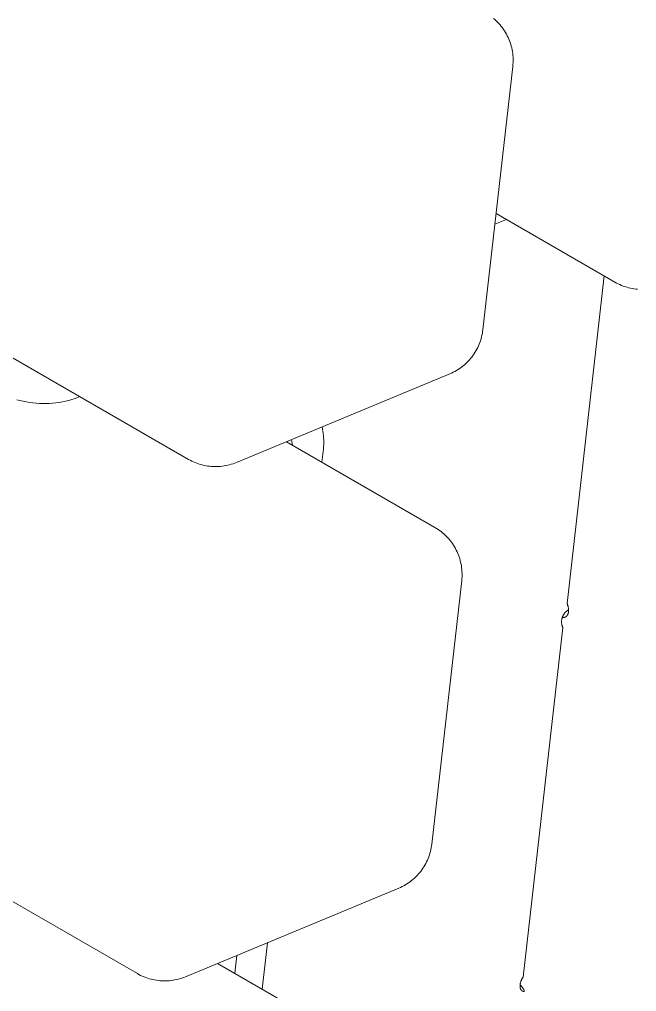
# Model space of a CAD drawing. Header units: inches. Extents: x -6 to 177, y -6 to 113.
# Drawn here: x 171.907 to 174.141, y 98.402 to 101.922 of the extents above; entities that cross this region are included whole.
import ezdxf

# ---------------------------------------------------------------- set-up
doc = ezdxf.new("R2010")
doc.units = ezdxf.units.IN
doc.layers.add('ZANO_R', color=7, linetype='Continuous', lineweight=0)

msp = doc.modelspace()

# ---------------------------------------------------------------- linework, layer by layer
at = {"layer": 'ZANO_R'}
for p, q in [((172.51875, 100.32946), (164.33588, 105.05384)), ((172.33388, 98.46719), (164.15101, 103.19157)), ((173.62331, 101.926), (173.6284, 101.92161)), ((173.6284, 101.92161), (173.63333, 101.91706)), ((173.63333, 101.91706), (173.63811, 101.91234)), ((173.63811, 101.91234), (173.64272, 101.90745)), ((173.64272, 101.90745), (173.64717, 101.90242)), ((173.64717, 101.90242), (173.65144, 101.89723)), ((173.65144, 101.89723), (173.65553, 101.8919)), ((173.65553, 101.8919), (173.65944, 101.88644)), ((173.65944, 101.88644), (173.66315, 101.88085)), ((173.66315, 101.88085), (173.66668, 101.87513)), ((173.66668, 101.87513), (173.67001, 101.86929)), ((173.67001, 101.86929), (173.67313, 101.86335)), ((173.67313, 101.86335), (173.67605, 101.8573)), ((173.67605, 101.8573), (173.67877, 101.85116)), ((173.67877, 101.85116), (173.68127, 101.84492)), ((173.68127, 101.84492), (173.68356, 101.83861)), ((173.68356, 101.83861), (173.68563, 101.83222)), ((173.68563, 101.83222), (173.68749, 101.82576)), ((173.68749, 101.82576), (173.68912, 101.81925)), ((173.68912, 101.81925), (173.69053, 101.81268)), ((173.69053, 101.81268), (173.69171, 101.80607)), ((173.69171, 101.80607), (173.69267, 101.79942)), ((173.69267, 101.79942), (173.6934, 101.79274)), ((173.6934, 101.79274), (173.6939, 101.78604)), ((173.6939, 101.78604), (173.69417, 101.77933)), ((173.69421, 101.77262), (173.69403, 101.7659)), ((173.69417, 101.77933), (173.69421, 101.77262)), ((173.69297, 101.75251), (173.58482, 100.79861)), ((173.69362, 101.7592), (173.69297, 101.75251)), ((173.69403, 101.7659), (173.69362, 101.7592)), ((174.06279, 100.97114), (173.63255, 101.21955)), ((173.6697, 101.1981), (173.62816, 101.18083)), ((174.02405, 100.99351), (173.88952, 99.80701)), ((174.06864, 100.9679), (174.06279, 100.97114)), ((174.0746, 100.96485), (174.06864, 100.9679)), ((174.08065, 100.96201), (174.0746, 100.96485)), ((174.0868, 100.95938), (174.08065, 100.96201)), ((174.09304, 100.95695), (174.0868, 100.95938)), ((174.09935, 100.95474), (174.09304, 100.95695)), ((174.10574, 100.95275), (174.09935, 100.95474)), ((174.11219, 100.95097), (174.10574, 100.95275)), ((174.11869, 100.94942), (174.11219, 100.95097)), ((174.12525, 100.94808), (174.11869, 100.94942)), ((174.13184, 100.94697), (174.12525, 100.94808)), ((174.13847, 100.94609), (174.13184, 100.94697)), ((174.14513, 100.94543), (174.13847, 100.94609)), ((173.58284, 100.78525), (173.5815, 100.77862)), ((173.58394, 100.79191), (173.58284, 100.78525)), ((173.58482, 100.79861), (173.58394, 100.79191)), ((173.57392, 100.7527), (173.57148, 100.7464)), ((173.57615, 100.75908), (173.57392, 100.7527)), ((173.57816, 100.76553), (173.57615, 100.75908)), ((173.57994, 100.77205), (173.57816, 100.76553)), ((173.5815, 100.77862), (173.57994, 100.77205)), ((173.5561, 100.71637), (173.55241, 100.7107)), ((173.55958, 100.72216), (173.5561, 100.71637)), ((173.56287, 100.72806), (173.55958, 100.72216)), ((173.56595, 100.73408), (173.56287, 100.72806)), ((173.56882, 100.74019), (173.56595, 100.73408)), ((173.57148, 100.7464), (173.56882, 100.74019)), ((173.52645, 100.67965), (173.52153, 100.67503)), ((173.53122, 100.68445), (173.52645, 100.67965)), ((173.53581, 100.6894), (173.53122, 100.68445)), ((173.54023, 100.69451), (173.53581, 100.6894)), ((173.54448, 100.69977), (173.54023, 100.69451)), ((173.54854, 100.70517), (173.54448, 100.69977)), ((173.55241, 100.7107), (173.54854, 100.70517)), ((173.47705, 100.64461), (173.47095, 100.6417)), ((173.48304, 100.64773), (173.47705, 100.64461)), ((173.48893, 100.65105), (173.48304, 100.64773)), ((173.49469, 100.65457), (173.48893, 100.65105)), ((173.50033, 100.65829), (173.49469, 100.65457)), ((173.50585, 100.6622), (173.50033, 100.65829)), ((173.51122, 100.66629), (173.50585, 100.6622)), ((173.51645, 100.67057), (173.51122, 100.66629)), ((173.52153, 100.67503), (173.51645, 100.67057)), ((173.46476, 100.639), (172.69273, 100.31815)), ((173.47095, 100.6417), (173.46476, 100.639)), ((171.90879, 100.54233), (171.89731, 100.54548)), ((171.92037, 100.53956), (171.90879, 100.54233)), ((171.93203, 100.53719), (171.92037, 100.53956)), ((171.94377, 100.53521), (171.93203, 100.53719)), ((172.06224, 100.5373), (172.0505, 100.5353)), ((172.0739, 100.5397), (172.06224, 100.5373)), ((172.08547, 100.54248), (172.0739, 100.5397)), ((172.09694, 100.54565), (172.08547, 100.54248)), ((172.1083, 100.5492), (172.09694, 100.54565)), ((172.12565, 100.55641), (172.1083, 100.5492)), ((171.95557, 100.53363), (171.94377, 100.53521)), ((171.96741, 100.53244), (171.95557, 100.53363)), ((171.97929, 100.53165), (171.96741, 100.53244)), ((171.99119, 100.53126), (171.97929, 100.53165)), ((172.00309, 100.53127), (171.99119, 100.53126)), ((172.01499, 100.53168), (172.00309, 100.53127)), ((172.02686, 100.53249), (172.01499, 100.53168)), ((172.03871, 100.5337), (172.02686, 100.53249)), ((172.0505, 100.5353), (172.03871, 100.5337)), ((173.00248, 100.44688), (173.00412, 100.43908)), ((173.00412, 100.43908), (173.0055, 100.43124)), ((173.0055, 100.43124), (173.00663, 100.42335)), ((172.89219, 100.40105), (172.8936, 100.39415)), ((173.00663, 100.42335), (173.0075, 100.41543)), ((173.0075, 100.41543), (173.00811, 100.40748)), ((173.00811, 100.40748), (173.00846, 100.39953)), ((173.00846, 100.39953), (173.00856, 100.39156)), ((172.87342, 100.39324), (173.41092, 100.08292)), ((172.8936, 100.39415), (172.89484, 100.38722)), ((172.89484, 100.38722), (172.8959, 100.38026)), ((173.00728, 100.3677), (173.00178, 100.31914)), ((173.00797, 100.37564), (173.00728, 100.3677)), ((173.00839, 100.38359), (173.00797, 100.37564)), ((173.00856, 100.39156), (173.00839, 100.38359)), ((172.5246, 100.32621), (172.51875, 100.32946)), ((172.53055, 100.32316), (172.5246, 100.32621)), ((172.53661, 100.32032), (172.53055, 100.32316)), ((172.54276, 100.31769), (172.53661, 100.32032)), ((172.54899, 100.31527), (172.54276, 100.31769)), ((172.55531, 100.31306), (172.54899, 100.31527)), ((172.56169, 100.31106), (172.55531, 100.31306)), ((172.56814, 100.30929), (172.56169, 100.31106)), ((172.57465, 100.30773), (172.56814, 100.30929)), ((172.5812, 100.3064), (172.57465, 100.30773)), ((172.5878, 100.30529), (172.5812, 100.3064)), ((172.59443, 100.3044), (172.5878, 100.30529)), ((172.60108, 100.30374), (172.59443, 100.3044)), ((172.60776, 100.30331), (172.60108, 100.30374)), ((172.61445, 100.3031), (172.60776, 100.30331)), ((172.62114, 100.30312), (172.61445, 100.3031)), ((172.62782, 100.30337), (172.62114, 100.30312)), ((172.63449, 100.30384), (172.62782, 100.30337)), ((172.64114, 100.30454), (172.63449, 100.30384)), ((172.64777, 100.30547), (172.64114, 100.30454)), ((172.65436, 100.30662), (172.64777, 100.30547)), ((172.66091, 100.308), (172.65436, 100.30662)), ((172.6674, 100.30959), (172.66091, 100.308)), ((172.67384, 100.31141), (172.6674, 100.30959)), ((172.68021, 100.31344), (172.67384, 100.31141)), ((172.68651, 100.31569), (172.68021, 100.31344)), ((172.69273, 100.31815), (172.68651, 100.31569)), ((173.41092, 100.08292), (173.41668, 100.07946)), ((173.41668, 100.07946), (173.42232, 100.07581)), ((173.42232, 100.07581), (173.42783, 100.07197)), ((173.42783, 100.07197), (173.4332, 100.06794)), ((173.4332, 100.06794), (173.43844, 100.06373)), ((173.43844, 100.06373), (173.44353, 100.05934)), ((173.44353, 100.05934), (173.44846, 100.05479)), ((173.44846, 100.05479), (173.45324, 100.05007)), ((173.45324, 100.05007), (173.45785, 100.04519)), ((173.45785, 100.04519), (173.4623, 100.04015)), ((173.4623, 100.04015), (173.46657, 100.03496)), ((173.46657, 100.03496), (173.47066, 100.02964)), ((173.47066, 100.02964), (173.47456, 100.02417)), ((173.47456, 100.02417), (173.47828, 100.01858)), ((173.47828, 100.01858), (173.48181, 100.01286)), ((173.48181, 100.01286), (173.48514, 100.00703)), ((173.48514, 100.00703), (173.48826, 100.00108)), ((173.48826, 100.00108), (173.49118, 99.99503)), ((173.49118, 99.99503), (173.4939, 99.98889)), ((173.4939, 99.98889), (173.4964, 99.98266)), ((173.4964, 99.98266), (173.49869, 99.97634)), ((173.49869, 99.97634), (173.50076, 99.96995)), ((173.50076, 99.96995), (173.50262, 99.9635)), ((173.50262, 99.9635), (173.50425, 99.95698)), ((173.50425, 99.95698), (173.50566, 99.95041)), ((173.50566, 99.95041), (173.50684, 99.9438)), ((173.50684, 99.9438), (173.5078, 99.93715)), ((173.5078, 99.93715), (173.50853, 99.93047)), ((173.50853, 99.93047), (173.50903, 99.92378)), ((173.50916, 99.90363), (173.50874, 99.89693)), ((173.50903, 99.92378), (173.5093, 99.91706)), ((173.50934, 99.91035), (173.50916, 99.90363)), ((173.5093, 99.91706), (173.50934, 99.91035)), ((173.5081, 99.89024), (173.39995, 98.93635)), ((173.50874, 99.89693), (173.5081, 99.89024)), ((173.88952, 99.80701), (173.8901, 99.80577)), ((173.8901, 99.80577), (173.89066, 99.8045)), ((173.89066, 99.8045), (173.89119, 99.8032)), ((173.89119, 99.8032), (173.89169, 99.80188)), ((173.89169, 99.80188), (173.89217, 99.80054)), ((173.89217, 99.80054), (173.89262, 99.79918)), ((173.89262, 99.79918), (173.89303, 99.79781)), ((173.89303, 99.79781), (173.89341, 99.79642)), ((173.87418, 99.7616), (173.87494, 99.76319)), ((173.87494, 99.76319), (173.87575, 99.76475)), ((173.87575, 99.76475), (173.87661, 99.76627)), ((173.87661, 99.76627), (173.87753, 99.76777)), ((173.87753, 99.76777), (173.8785, 99.76924)), ((173.8785, 99.76924), (173.87952, 99.77066)), ((173.87952, 99.77066), (173.88059, 99.77206)), ((173.88059, 99.77206), (173.88171, 99.77341)), ((173.88171, 99.77341), (173.88287, 99.77473)), ((173.88287, 99.77473), (173.88408, 99.776)), ((173.88408, 99.776), (173.88533, 99.77723)), ((173.88533, 99.77723), (173.88663, 99.77842)), ((173.88663, 99.77842), (173.88796, 99.77956)), ((173.88799, 99.76188), (173.88775, 99.76163)), ((173.88796, 99.77956), (173.88934, 99.78065)), ((173.88823, 99.76213), (173.88799, 99.76188)), ((173.88847, 99.76239), (173.88823, 99.76213)), ((173.88871, 99.76265), (173.88847, 99.76239)), ((173.88893, 99.76291), (173.88871, 99.76265)), ((173.88938, 99.76346), (173.88893, 99.76291)), ((173.88934, 99.78065), (173.89075, 99.78169)), ((173.88981, 99.76401), (173.88938, 99.76346)), ((173.89022, 99.76459), (173.88981, 99.76401)), ((173.89061, 99.76518), (173.89022, 99.76459)), ((173.89099, 99.76578), (173.89061, 99.76518)), ((173.89075, 99.78169), (173.89219, 99.78269)), ((173.89135, 99.7664), (173.89099, 99.76578)), ((173.89159, 99.76685), (173.89135, 99.7664)), ((173.89183, 99.7673), (173.89159, 99.76685)), ((173.89206, 99.76777), (173.89183, 99.7673)), ((173.89229, 99.76825), (173.89206, 99.76777)), ((173.89219, 99.78269), (173.89368, 99.78363)), ((173.8925, 99.76873), (173.89229, 99.76825)), ((173.89271, 99.76923), (173.8925, 99.76873)), ((173.89292, 99.76974), (173.89271, 99.76923)), ((173.89311, 99.77026), (173.89292, 99.76974)), ((173.8933, 99.77078), (173.89311, 99.77026)), ((173.89348, 99.77132), (173.8933, 99.77078)), ((173.89341, 99.79642), (173.89376, 99.79502)), ((173.89365, 99.77187), (173.89348, 99.77132)), ((173.89382, 99.77243), (173.89365, 99.77187)), ((173.89368, 99.78363), (173.89519, 99.78452)), ((173.89376, 99.79502), (173.89408, 99.79361)), ((173.89397, 99.77299), (173.89382, 99.77243)), ((173.89412, 99.77357), (173.89397, 99.77299)), ((173.89408, 99.79361), (173.89436, 99.7922)), ((173.89426, 99.77415), (173.89412, 99.77357)), ((173.89439, 99.77474), (173.89426, 99.77415)), ((173.89436, 99.7922), (173.8946, 99.79079)), ((173.89462, 99.77595), (173.89439, 99.77474)), ((173.8946, 99.79079), (173.8948, 99.78937)), ((173.89482, 99.77719), (173.89462, 99.77595)), ((173.8948, 99.78937), (173.89496, 99.78796)), ((173.89497, 99.77847), (173.89482, 99.77719)), ((173.89496, 99.78796), (173.89508, 99.78656)), ((173.89509, 99.77976), (173.89497, 99.77847)), ((173.89508, 99.78656), (173.89516, 99.78517)), ((173.89517, 99.78109), (173.89509, 99.77976)), ((173.89516, 99.78517), (173.89521, 99.78379)), ((173.89521, 99.78243), (173.89517, 99.78109)), ((173.89521, 99.78379), (173.89521, 99.78243)), ((173.86964, 99.74118), (173.86969, 99.74294)), ((173.86966, 99.73943), (173.86964, 99.74118)), ((173.86973, 99.73767), (173.86966, 99.73943)), ((173.86969, 99.74294), (173.8698, 99.74469)), ((173.86987, 99.73592), (173.86973, 99.73767)), ((173.8698, 99.74469), (173.86997, 99.74644)), ((173.87007, 99.73418), (173.86987, 99.73592)), ((173.86997, 99.74644), (173.8702, 99.74818)), ((173.87033, 99.73244), (173.87007, 99.73418)), ((173.8702, 99.74818), (173.87049, 99.74991)), ((173.87065, 99.73072), (173.87033, 99.73244)), ((173.87049, 99.74991), (173.87084, 99.75163)), ((173.87103, 99.729), (173.87065, 99.73072)), ((173.87084, 99.75163), (173.87125, 99.75334)), ((173.87146, 99.7273), (173.87103, 99.729)), ((173.87125, 99.75334), (173.87172, 99.75503)), ((173.87196, 99.72562), (173.87146, 99.7273)), ((173.87172, 99.75503), (173.87225, 99.75671)), ((173.87225, 99.75671), (173.87284, 99.75836)), ((173.87301, 99.75678), (173.87265, 99.75683)), ((173.87284, 99.75836), (173.87348, 99.75999)), ((173.87337, 99.75673), (173.87301, 99.75678)), ((173.87374, 99.7567), (173.87337, 99.75673)), ((173.87348, 99.75999), (173.87418, 99.7616)), ((173.8741, 99.75667), (173.87374, 99.7567)), ((173.87446, 99.75665), (173.8741, 99.75667)), ((173.87482, 99.75663), (173.87446, 99.75665)), ((173.87518, 99.75662), (173.87482, 99.75663)), ((173.87554, 99.75662), (173.87518, 99.75662)), ((173.8759, 99.75662), (173.87554, 99.75662)), ((173.87626, 99.75664), (173.8759, 99.75662)), ((173.87661, 99.75665), (173.87626, 99.75664)), ((173.87697, 99.75668), (173.87661, 99.75665)), ((173.87732, 99.75671), (173.87697, 99.75668)), ((173.87767, 99.75675), (173.87732, 99.75671)), ((173.87802, 99.75679), (173.87767, 99.75675)), ((173.87837, 99.75685), (173.87802, 99.75679)), ((173.87871, 99.7569), (173.87837, 99.75685)), ((173.87906, 99.75697), (173.87871, 99.7569)), ((173.8794, 99.75704), (173.87906, 99.75697)), ((173.87974, 99.75712), (173.8794, 99.75704)), ((173.88007, 99.75721), (173.87974, 99.75712)), ((173.88041, 99.7573), (173.88007, 99.75721)), ((173.88074, 99.7574), (173.88041, 99.7573)), ((173.88107, 99.7575), (173.88074, 99.7574)), ((173.88139, 99.75761), (173.88107, 99.7575)), ((173.88172, 99.75773), (173.88139, 99.75761)), ((173.88204, 99.75786), (173.88172, 99.75773)), ((173.88236, 99.75799), (173.88204, 99.75786)), ((173.88267, 99.75813), (173.88236, 99.75799)), ((173.88298, 99.75827), (173.88267, 99.75813)), ((173.88329, 99.75842), (173.88298, 99.75827)), ((173.8836, 99.75858), (173.88329, 99.75842)), ((173.8839, 99.75874), (173.8836, 99.75858)), ((173.8842, 99.75891), (173.8839, 99.75874)), ((173.88449, 99.75909), (173.8842, 99.75891)), ((173.88478, 99.75927), (173.88449, 99.75909)), ((173.88507, 99.75946), (173.88478, 99.75927)), ((173.88536, 99.75965), (173.88507, 99.75946)), ((173.88564, 99.75985), (173.88536, 99.75965)), ((173.88592, 99.76005), (173.88564, 99.75985)), ((173.88619, 99.76026), (173.88592, 99.76005)), ((173.88646, 99.76048), (173.88619, 99.76026)), ((173.88672, 99.7607), (173.88646, 99.76048)), ((173.88699, 99.76092), (173.88672, 99.7607)), ((173.88724, 99.76116), (173.88699, 99.76092)), ((173.8875, 99.76139), (173.88724, 99.76116)), ((173.88775, 99.76163), (173.8875, 99.76139)), ((173.73022, 98.45433), (173.8738, 99.72068)), ((173.87252, 99.72395), (173.87196, 99.72562)), ((173.87313, 99.72231), (173.87252, 99.72395)), ((173.8738, 99.72068), (173.87313, 99.72231)), ((173.39797, 98.92298), (173.39663, 98.91636)), ((173.39907, 98.92965), (173.39797, 98.92298)), ((173.39995, 98.93635), (173.39907, 98.92965)), ((173.38661, 98.88414), (173.38395, 98.87792)), ((173.38905, 98.89043), (173.38661, 98.88414)), ((173.39128, 98.89681), (173.38905, 98.89043)), ((173.39329, 98.90327), (173.39128, 98.89681)), ((173.39507, 98.90978), (173.39329, 98.90327)), ((173.39663, 98.91636), (173.39507, 98.90978)), ((173.36754, 98.84843), (173.36367, 98.8429)), ((173.37123, 98.8541), (173.36754, 98.84843)), ((173.37471, 98.85989), (173.37123, 98.8541)), ((173.378, 98.86579), (173.37471, 98.85989)), ((173.38108, 98.87181), (173.378, 98.86579)), ((173.38395, 98.87792), (173.38108, 98.87181)), ((173.33666, 98.81276), (173.33158, 98.8083)), ((173.34158, 98.81739), (173.33666, 98.81276)), ((173.34635, 98.82218), (173.34158, 98.81739)), ((173.35094, 98.82713), (173.34635, 98.82218)), ((173.35536, 98.83224), (173.35094, 98.82713)), ((173.35961, 98.8375), (173.35536, 98.83224)), ((173.36367, 98.8429), (173.35961, 98.8375)), ((173.27989, 98.77673), (172.50786, 98.45589)), ((173.28608, 98.77943), (173.27989, 98.77673)), ((173.29218, 98.78234), (173.28608, 98.77943)), ((173.29817, 98.78546), (173.29218, 98.78234)), ((173.30406, 98.78878), (173.29817, 98.78546)), ((173.30982, 98.7923), (173.30406, 98.78878)), ((173.31546, 98.79602), (173.30982, 98.7923)), ((173.32097, 98.79993), (173.31546, 98.79602)), ((173.32635, 98.80403), (173.32097, 98.79993)), ((173.33158, 98.8083), (173.32635, 98.80403)), ((172.8045, 98.57916), (172.78547, 98.41134)), ((172.69421, 98.53333), (172.68684, 98.46829)), ((172.62442, 98.50432), (173.19462, 98.17512)), ((172.33972, 98.46394), (172.33388, 98.46719)), ((172.34568, 98.4609), (172.33972, 98.46394)), ((172.35174, 98.45806), (172.34568, 98.4609)), ((172.35789, 98.45542), (172.35174, 98.45806)), ((172.36412, 98.453), (172.35789, 98.45542)), ((172.37043, 98.45079), (172.36412, 98.453)), ((172.37682, 98.44879), (172.37043, 98.45079)), ((172.38327, 98.44702), (172.37682, 98.44879)), ((172.38978, 98.44546), (172.38327, 98.44702)), ((172.39633, 98.44413), (172.38978, 98.44546)), ((172.40293, 98.44302), (172.39633, 98.44413)), ((172.40956, 98.44213), (172.40293, 98.44302)), ((172.41621, 98.44147), (172.40956, 98.44213)), ((172.42289, 98.44104), (172.41621, 98.44147)), ((172.42958, 98.44083), (172.42289, 98.44104)), ((172.43626, 98.44085), (172.42958, 98.44083)), ((172.44295, 98.4411), (172.43626, 98.44085)), ((172.44962, 98.44157), (172.44295, 98.4411)), ((172.45627, 98.44228), (172.44962, 98.44157)), ((172.4629, 98.4432), (172.45627, 98.44228)), ((172.46949, 98.44435), (172.4629, 98.4432)), ((172.47604, 98.44573), (172.46949, 98.44435)), ((172.48253, 98.44733), (172.47604, 98.44573)), ((172.48897, 98.44914), (172.48253, 98.44733)), ((172.49534, 98.45118), (172.48897, 98.44914)), ((172.50164, 98.45342), (172.49534, 98.45118)), ((172.50786, 98.45589), (172.50164, 98.45342)), ((173.71915, 98.42293), (173.7192, 98.42423)), ((173.7192, 98.42423), (173.71928, 98.42556)), ((173.71928, 98.42556), (173.71942, 98.42691)), ((173.71933, 98.42605), (173.72053, 98.42508)), ((173.71942, 98.42691), (173.7196, 98.42828)), ((173.7196, 98.42828), (173.71982, 98.42968)), ((173.71982, 98.42968), (173.72008, 98.43109)), ((173.72008, 98.43109), (173.7204, 98.43251)), ((173.7204, 98.43251), (173.72075, 98.43395)), ((173.72053, 98.42508), (173.72169, 98.42407)), ((173.72075, 98.43395), (173.72115, 98.43539)), ((173.72115, 98.43539), (173.72158, 98.43683)), ((173.72158, 98.43683), (173.72206, 98.43827)), ((173.72206, 98.43827), (173.72258, 98.43971)), ((173.72258, 98.43971), (173.72313, 98.44114)), ((173.72313, 98.44114), (173.72371, 98.44255)), ((173.72371, 98.44255), (173.72433, 98.44396)), ((173.72433, 98.44396), (173.72499, 98.44534)), ((173.72499, 98.44534), (173.72567, 98.44671)), ((173.72567, 98.44671), (173.72637, 98.44805)), ((173.72637, 98.44805), (173.7271, 98.44937)), ((173.7271, 98.44937), (173.72786, 98.45065)), ((173.72786, 98.45065), (173.72863, 98.45191)), ((173.72863, 98.45191), (173.72942, 98.45314)), ((173.72942, 98.45314), (173.73022, 98.45433)), ((173.71915, 98.42166), (173.71915, 98.42293)), ((173.71917, 98.42104), (173.71915, 98.42166)), ((173.71919, 98.42043), (173.71917, 98.42104)), ((173.71923, 98.41983), (173.71919, 98.42043)), ((173.71928, 98.41923), (173.71923, 98.41983)), ((173.71933, 98.41865), (173.71928, 98.41923)), ((173.7194, 98.41807), (173.71933, 98.41865)), ((173.71948, 98.41751), (173.7194, 98.41807)), ((173.71957, 98.41695), (173.71948, 98.41751)), ((173.71966, 98.41641), (173.71957, 98.41695)), ((173.71977, 98.41587), (173.71966, 98.41641)), ((173.71988, 98.41535), (173.71977, 98.41587)), ((173.72001, 98.41484), (173.71988, 98.41535)), ((173.72014, 98.41433), (173.72001, 98.41484)), ((173.72028, 98.41384), (173.72014, 98.41433)), ((173.72043, 98.41336), (173.72028, 98.41384)), ((173.72059, 98.41289), (173.72043, 98.41336)), ((173.72079, 98.41233), (173.72059, 98.41289)), ((173.72101, 98.41178), (173.72079, 98.41233)), ((173.72124, 98.41124), (173.72101, 98.41178)), ((173.72149, 98.41071), (173.72124, 98.41124)), ((173.72175, 98.41019), (173.72149, 98.41071)), ((173.72169, 98.42407), (173.72283, 98.42302)), ((173.72203, 98.40969), (173.72175, 98.41019)), ((173.72232, 98.40919), (173.72203, 98.40969)), ((173.72263, 98.40871), (173.72232, 98.40919)), ((173.72279, 98.40847), (173.72263, 98.40871)), ((173.72295, 98.40824), (173.72279, 98.40847)), ((173.72283, 98.42302), (173.72392, 98.42193)), ((173.72312, 98.40801), (173.72295, 98.40824)), ((173.72329, 98.40779), (173.72312, 98.40801)), ((173.72346, 98.40757), (173.72329, 98.40779)), ((173.72364, 98.40735), (173.72346, 98.40757)), ((173.72382, 98.40713), (173.72364, 98.40735)), ((173.72401, 98.40692), (173.72382, 98.40713)), ((173.72392, 98.42193), (173.72497, 98.42081)), ((173.7242, 98.40672), (173.72401, 98.40692)), ((173.72439, 98.40652), (173.7242, 98.40672)), ((173.72459, 98.40632), (173.72439, 98.40652)), ((173.72479, 98.40613), (173.72459, 98.40632)), ((173.72499, 98.40594), (173.72479, 98.40613)), ((173.72497, 98.42081), (173.72599, 98.41965)), ((173.7252, 98.40575), (173.72499, 98.40594)), ((173.72541, 98.40557), (173.7252, 98.40575)), ((173.72562, 98.4054), (173.72541, 98.40557)), ((173.72584, 98.40523), (173.72562, 98.4054)), ((173.72606, 98.40506), (173.72584, 98.40523)), ((173.72599, 98.41965), (173.72697, 98.41845)), ((173.72628, 98.4049), (173.72606, 98.40506)), ((173.72651, 98.40474), (173.72628, 98.4049)), ((173.72674, 98.40459), (173.72651, 98.40474)), ((173.72697, 98.40444), (173.72674, 98.40459)), ((173.72697, 98.41845), (173.7279, 98.41723)), ((173.72721, 98.4043), (173.72697, 98.40444)), ((173.72745, 98.40416), (173.72721, 98.4043)), ((173.7277, 98.40403), (173.72745, 98.40416)), ((173.72794, 98.4039), (173.7277, 98.40403)), ((173.7279, 98.41723), (173.72879, 98.41597)), ((173.72819, 98.40377), (173.72794, 98.4039)), ((173.72844, 98.40366), (173.72819, 98.40377)), ((173.7287, 98.40354), (173.72844, 98.40366)), ((173.72896, 98.40344), (173.7287, 98.40354)), ((173.72879, 98.41597), (173.72964, 98.41468)), ((173.72922, 98.40333), (173.72896, 98.40344)), ((173.72948, 98.40324), (173.72922, 98.40333)), ((173.72975, 98.40315), (173.72948, 98.40324)), ((173.72964, 98.41468), (173.73044, 98.41336)), ((173.73002, 98.40306), (173.72975, 98.40315)), ((173.73029, 98.40298), (173.73002, 98.40306)), ((173.73057, 98.4029), (173.73029, 98.40298)), ((173.73044, 98.41336), (173.73119, 98.41202)), ((173.73084, 98.40283), (173.73057, 98.4029)), ((173.73112, 98.40277), (173.73084, 98.40283)), ((173.73141, 98.40271), (173.73112, 98.40277)), ((173.73119, 98.41202), (173.7319, 98.41065)), ((173.73169, 98.40265), (173.73141, 98.40271)), ((173.73198, 98.4026), (173.73169, 98.40265)), ((173.7319, 98.41065), (173.73256, 98.40925)), ((173.73226, 98.40256), (173.73198, 98.4026)), ((173.73255, 98.40252), (173.73226, 98.40256)), ((173.73285, 98.40249), (173.73255, 98.40252)), ((173.73256, 98.40925), (173.73318, 98.40784)), ((173.73314, 98.40246), (173.73285, 98.40249)), ((173.73344, 98.40244), (173.73314, 98.40246)), ((173.73318, 98.40784), (173.73374, 98.4064)), ((173.73374, 98.40242), (173.73344, 98.40244)), ((173.73374, 98.4064), (173.73425, 98.40495)), ((173.73404, 98.40241), (173.73374, 98.40242)), ((173.73425, 98.40495), (173.73472, 98.40348)), ((173.73472, 98.40348), (173.73513, 98.40199))]:
    msp.add_line(p, q, dxfattribs=at)

doc.saveas('drawing.dxf')
